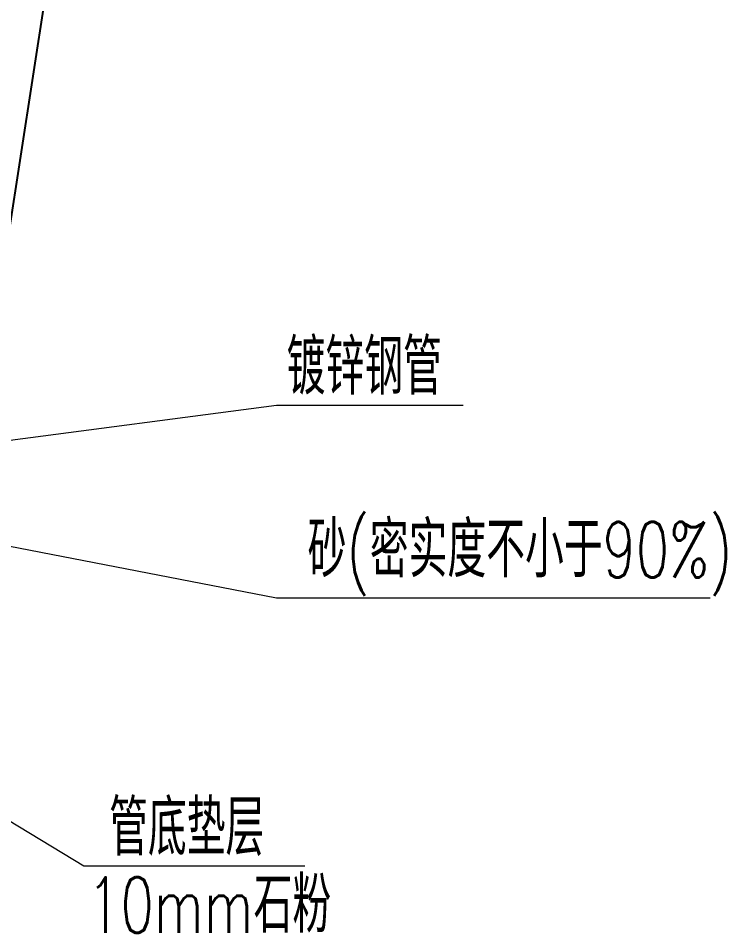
# Model space of a CAD drawing. Header units: millimetres. Extents: x 2 to 5882, y 1831 to 3462.
# Drawn here: x 5605.53 to 5643.81, y 2621.05 to 2670.52 of the extents above; entities that cross this region are included whole.
import ezdxf

# ---------------------------------------------------------------- set-up
doc = ezdxf.new("R2010")
doc.units = ezdxf.units.MM
doc.layers.add('WZ1', color=7, linetype='Continuous')
doc.layers.add('尺寸标注', color=4, linetype='Continuous')
doc.styles.get("Standard").update_dxf_attribs({"font": 'simplex1.shx', "width": 0.7, "bigfont": 'hztxt.shx'})

msp = doc.modelspace()

# ---------------------------------------------------------------- linework, layer by layer
at = {"color": 1}
msp.add_line((5600.28123, 2628.27674), (5611.87014, 2703.23774), dxfattribs=at)
at = {"layer": '尺寸标注', "color": 7, "lineweight": 0, "ltscale": 0.01}
for p, q in [((5619.50578, 2649.57731), (5590.25066, 2645.74007)), ((5629.59449, 2649.57731), (5619.50578, 2649.57731)), ((5619.50578, 2639.15534), (5599.23518, 2643.07043)), ((5642.96793, 2639.15534), (5619.50578, 2639.15534)), ((5609.07688, 2624.64696), (5597.82157, 2631.48159)), ((5621.03937, 2624.64696), (5609.07688, 2624.64696))]:
    msp.add_line(p, q, dxfattribs=at)

# ---------------------------------------------------------------- texts
at = {"layer": 'WZ1', "color": 7, "width": 0.7}
for s, p in [('镀锌钢管', (5620.04849, 2650.16525)), ('砂(密实度不小于90%)', (5621.18678, 2640.27596)), ('管底垫层', (5610.44056, 2625.23052)), ('10mm石粉', (5609.26221, 2621.05333))]:
    msp.add_text(s, height=3, dxfattribs=at).set_placement(p)

doc.saveas('drawing.dxf')
